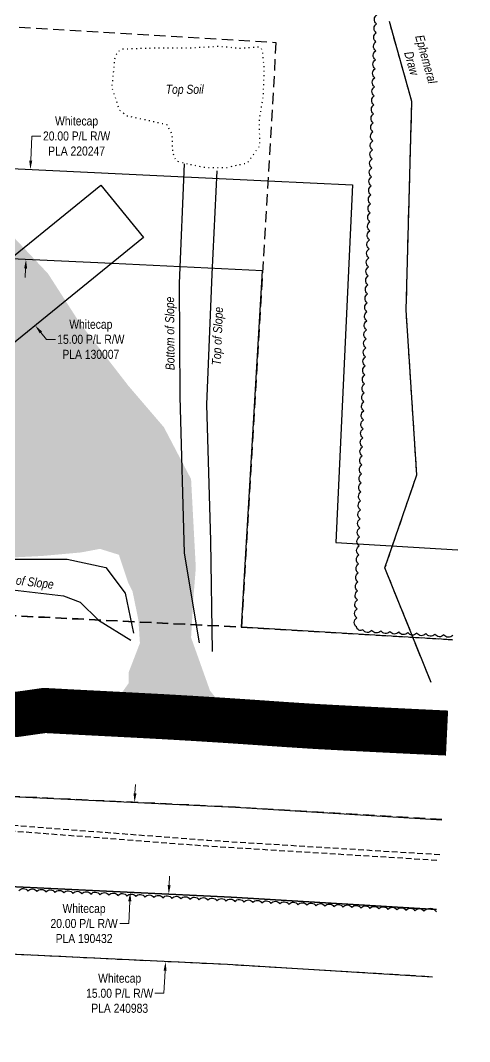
# Model space of a CAD drawing. Extents: x 474266 to 483948, y 6041075 to 6045149.
# Drawn here: x 477866 to 478364, y 6041829 to 6042962 of the extents above; entities that cross this region are included whole.
import ezdxf

# ---------------------------------------------------------------- set-up
doc = ezdxf.new("R2010")
doc.units = 0
doc.header["$LTSCALE"] = 5
doc.header["$PDSIZE"] = 0.5
for name, pattern in [('0', [1, 1, 0]), ('foc-ACCESSROAD', [3.75, 2.5, -1.25]), ('foc-TOPO', [1, 0.2, -0.8]), ('foc-TOPO-ephemeral', [6.25, 3.125, -0.625, 0.625, -0.625, 0.625, -0.625]), ('UG_PIPE', [1.875, 1.25, -0.625])]:
    doc.linetypes.add(name, pattern=pattern)
doc.layers.get('Defpoints').update_dxf_attribs({"color": 9})
for name, color, linetype in [('AS-PIPE-UG', 44, 'UG_PIPE'), ('AS-ROADS', 254, 'Continuous'), ('C-RW', 13, 'Continuous'), ('C-WS', 13, 'foc-ACCESSROAD'), ('F-AR', 190, 'foc-ACCESSROAD'), ('T-BUSH', 110, '0'), ('T-DRAW', 143, 'foc-TOPO-ephemeral'), ('T-GENERAL', 48, 'foc-TOPO'), ('T-SLOPE', 48, 'Continuous'), ('T-WATER-T', 170, 'Continuous')]:
    doc.layers.add(name, color=color, linetype=linetype)
doc.layers.add('C-RW-T', color=13, linetype='Continuous', lineweight=9)
doc.layers.add('T-TEXT', color=48, linetype='Continuous', lineweight=18)
doc.styles.add('80CG', font='ARIALN.TTF', dxfattribs={"height": 10})
doc.styles.add('80L', font='ARIALN.TTF', dxfattribs={"height": 10})
doc.styles.add('80LS', font='ARIALNI.TTF', dxfattribs={"height": 10})
doc.styles.add('foc-LtypeFont', font='ARIALN.TTF', dxfattribs={"height": 7.35})
doc.linetypes.add('foc-TOPO-flowdirection-NOLINE', pattern='A,0,[">",foc-LtypeFont,S=0.3,R=0,X=0,Y=-0.945],-20,[">",foc-LtypeFont,S=0.3,R=0,X=0,Y=-0.945],0', length=20)
doc.dimstyles.new('Compass 5 000', dxfattribs={"dimscale": 5, "dimtxt": 9, "dimasz": 2, "dimexe": 0.2, "dimexo": 0.0625, "dimgap": 0.5, "dimtad": 0, "dimtih": 1, "dimtoh": 1, "dimzin": 0, "dimdsep": 46, "dimtxsty": '80CG', "dimcen": 0.1, "dimse1": 1, "dimse2": 1, "dimclrd": 256, "dimclrt": 256, "dimaunit": 1, "dimadec": 4, "dimazin": 0, "dimtfac": 0.06, "dimtofl": 0, "dimtmove": 0, "dimatfit": 1, "dimfxl": 0.2, "dimtolj": 1, "dimtzin": 0, "dimlwd": -1, "dimarcsym": 0})

# ---------------------------------------------------------------- blocks, each defined once
blk = doc.blocks.new('*D476')
at = {"layer": 'C-RW-T', "transparency": 16777216}
for p, q in [((477828.5, 6042689.3), (477822.2, 6042697.1)), ((477888.5, 6042615.6), (477894.8, 6042607.9)), ((477894.8, 6042607.9), (477904.8, 6042607.9))]:
    blk.add_line(p, q, dxfattribs=at)
for points in [[(477829.8, 6042690.3), (477827.2, 6042688.2), (477834.8, 6042681.5)], [(477889.7, 6042616.7), (477887.2, 6042614.6), (477882.1, 6042623.4)]]:
    blk.add_solid(points, dxfattribs=at)
at = {"layer": 'Defpoints', "color": 0, "transparency": 16777216}
for p in [(477882.1, 6042623.4), (477680.2, 6042555.8), (477727.6, 6042497.6)]:
    blk.add_point(p, dxfattribs=at)
at = {"layer": 'C-RW-T', "transparency": 16777216, "insert": (477943.9, 6042607.9), "char_height": 10, "attachment_point": 5, "style": '80CG'}
blk.add_mtext('\\A1;Whitecap\\P15.00 P/L R/W\\PPLA 130007', dxfattribs=at)
blk = doc.blocks.new('*D479')
at = {"layer": 'C-RW-T', "transparency": 16777216}
for p, q in [((477877.3, 6042806.3), (477878.6, 6042833.5)), ((477878.6, 6042833.5), (477888.6, 6042833.5)), ((477871.5, 6042686.5), (477871.1, 6042676.5))]:
    blk.add_line(p, q, dxfattribs=at)
at = {"layer": 'C-RW-T', "linetype": 'Continuous', "transparency": 16777216}
for points in [[(477875.6, 6042806.4), (477878.9, 6042806.2), (477876.8, 6042796.3)], [(477869.9, 6042686.6), (477873.2, 6042686.4), (477872, 6042696.5)]]:
    blk.add_solid(points, dxfattribs=at)
at = {"layer": 'Defpoints', "color": 0, "linetype": 'Continuous', "transparency": 16777216}
for p in [(478012.5, 6042789.8), (477872, 6042696.5), (478007.7, 6042690)]:
    blk.add_point(p, dxfattribs=at)
at = {"layer": 'C-RW-T', "linetype": 'Continuous', "transparency": 16777216, "insert": (477928.1, 6042833.5), "char_height": 10, "attachment_point": 5, "style": '80CG'}
blk.add_mtext('\\A1;Whitecap\\P20.00 P/L R/W\\PPLA 220247', dxfattribs=at)
blk = doc.blocks.new('*D480')
at = {"layer": 'C-RW-T', "transparency": 16777216}
for p, q in [((477992.8, 6042104.2), (477993.3, 6042114.1)), ((477987.1, 6041984.4), (477985.9, 6041959.7)), ((477985.9, 6041959.7), (477975.9, 6041959.7))]:
    blk.add_line(p, q, dxfattribs=at)
at = {"layer": 'C-RW-T', "linetype": 'Continuous', "transparency": 16777216}
for points in [[(477991.2, 6042104.2), (477994.5, 6042104.1), (477992.4, 6042094.2)], [(477985.4, 6041984.5), (477988.8, 6041984.3), (477987.6, 6041994.4)]]:
    blk.add_solid(points, dxfattribs=at)
at = {"layer": 'Defpoints', "color": 0, "linetype": 'Continuous', "transparency": 16777216}
for p in [(477816, 6042102.6), (477811.3, 6042002.8), (477987.6, 6041994.4)]:
    blk.add_point(p, dxfattribs=at)
at = {"layer": 'C-RW-T', "linetype": 'Continuous', "transparency": 16777216, "insert": (477936.4, 6041959.7), "char_height": 10, "attachment_point": 5, "style": '80CG'}
blk.add_mtext('\\A1;Whitecap\\P20.00 P/L R/W\\PPLA 190432', dxfattribs=at)
blk = doc.blocks.new('*D611')
at = {"layer": 'C-RW-T', "transparency": 16777216}
for p, q in [((478030.8, 6042002.3), (478031.3, 6042012.3)), ((478026.2, 6041907.4), (478025, 6041882.3)), ((478025, 6041882.3), (478015, 6041882.3))]:
    blk.add_line(p, q, dxfattribs=at)
for points in [[(478029.1, 6042002.4), (478032.4, 6042002.2), (478030.3, 6041992.3)], [(478024.6, 6041907.5), (478027.9, 6041907.4), (478026.7, 6041917.4)]]:
    blk.add_solid(points, dxfattribs=at)
at = {"layer": 'Defpoints', "color": 0, "transparency": 16777216}
for p in [(478028, 6041992.4), (478024.4, 6041917.5), (478026.7, 6041917.4)]:
    blk.add_point(p, dxfattribs=at)
at = {"layer": 'C-RW-T', "transparency": 16777216, "insert": (477975.9, 6041882.3), "char_height": 10, "attachment_point": 5, "style": '80CG'}
blk.add_mtext('\\A1;Whitecap\\P15.00 P/L R/W\\PPLA 240983', dxfattribs=at)

msp = doc.modelspace()

# ---------------------------------------------------------------- hatches: boundary and pattern name
at = {"layer": 'AS-ROADS'}
h = msp.add_hatch(color=256, dxfattribs=at)
h.dxf.hatch_style = 1
h.paths.add_polyline_path([(477967.168, 6042200.405), (477986.028, 6042226.633), (477986.028, 6042238.928), (477998.327, 6042270.893), (477996.687, 6042296.302), (477990.127, 6042328.267), (477985.208, 6042338.102), (477975.05, 6042368.881), (477954.062, 6042375.437), (477933.075, 6042371.504), (477889.789, 6042367.57), (477813.71, 6042363.636), (477704.838, 6042353.148), (477651.058, 6042355.77), (477613.018, 6042366.259), (477589.407, 6042388.549), (477572.355, 6042401.66), (477552.68, 6042427.883), (477544.81, 6042465.907), (477548.744, 6042507.864), (477550.056, 6042597.022), (477557.927, 6042645.535), (477573.667, 6042688.803), (477603.836, 6042704.537), (477662.863, 6042729.449), (477717.955, 6042756.983), (477816.333, 6042750.428), (477853.061, 6042726.827), (477896.347, 6042680.937), (477931.764, 6042625.868), (477985.544, 6042556.377), (478024.895, 6042510.486), (478055.064, 6042452.795), (478060.311, 6042354.458), (478057.687, 6042321.68), (478055.064, 6042277.1), (478076.052, 6042218.098), (478086.545, 6042204.987), (478102.286, 6042194.497)])

# ---------------------------------------------------------------- linework, layer by layer
at = {"layer": 'AS-PIPE-UG', "flags": 128}
for points in [[(477523.37, 6042641.559), (477519.95, 6042596.299), (477517.26, 6042562.574), (477515.62, 6042532.224), (477513.845, 6042494.669), (477512.21, 6042455.224), (477500.34, 6042430.784), (477467.83, 6042430.469), (477427.74, 6042431.649), (477412.955, 6042386.789), (477408.54, 6042315.649), (477405.1, 6042181.359), (477404.495, 6042146.594), (477403.51, 6042095.624), (477403.75, 6042095.674), (477418.58, 6042087.279), (477482.04, 6042083.304), (477649.645, 6042073.889), (477805.71, 6042066.429), (478073.395, 6042045.799), (478330.546, 6042029.967)], [(478330.902, 6042035.954), (478073.809, 6042051.782), (477806.083, 6042072.415), (477649.956, 6042079.878), (477482.396, 6042089.291), (477420.333, 6042093.178), (477409.578, 6042099.266), (477410.491, 6042146.484), (477411.096, 6042181.243), (477417.015, 6042315.544), (477419.57, 6042386.084), (477429.945, 6042424.049), (477467.185, 6042423.599), (477504.74, 6042424.384), (477520.79, 6042455.159), (477521.865, 6042494.224), (477526.33, 6042530.869), (477528.76, 6042560.909), (477530.615, 6042595.959), (477533.155, 6042643.414)]]:
    msp.add_lwpolyline(points, dxfattribs=at)
at = {"layer": 'AS-ROADS', "const_width": 49.974, "flags": 128}
msp.add_lwpolyline([(478338.917, 6042171.072), (478302.316, 6042172.809), (478265.636, 6042174.614), (478229.341, 6042176.459), (478193.711, 6042178.349), (478158.876, 6042180.599), (478124.356, 6042182.989), (478090.156, 6042185.289), (478056.376, 6042187.384), (478022.951, 6042189.314), (477989.826, 6042191.064), (477957.026, 6042192.764), (477924.566, 6042194.419), (477892.526, 6042196.124), (477861.85, 6042191.807), (477837.006, 6042193.434), (477614.271, 6042209.789), (477367.261, 6042228.454), (477113.651, 6042253.339), (476864.416, 6042278.384), (476603.851, 6042302.349), (476400.571, 6042324.187)], dxfattribs=at)
at = {"layer": 'C-RW'}
for points in [[(478345.062, 6042274.648), (478110.95, 6042288.658), (478134.272, 6042683.93), (477967.467, 6042691.912), (477855.223, 6042697.283), (477720.876, 6042703.717), (477477.697, 6042592.262), (477419.378, 6042565.533), (477380.89, 6042649.504), (477377.734, 6042656.392), (477381.397, 6042658.069), (477421.719, 6042676.55), (477701.351, 6042804.714), (478140.159, 6042783.711), (478234.03, 6042779.218), (478215.416, 6042382.582), (478350.988, 6042374.539)], [(476414.724, 6042471.837), (477363.475, 6042380.898), (477454.54, 6042372.169), (477954.854, 6042779.173), (478002.159, 6042721.023), (477507.494, 6042318.615), (477358.707, 6042331.152), (476409.955, 6042422.092)], [(478322.649, 6041900.39), (478095.4, 6041914.145), (477448.093, 6041945.139), (477272.302, 6041962.569), (477308.662, 6042683.069), (477382.781, 6042678.468), (477350.522, 6042030.032), (477453.587, 6042019.922), (478099.457, 6041988.997), (478327.178, 6041975.214)], [(478327.301, 6041975.259), (478099.366, 6041989.049), (477453.416, 6042019.904), (477350.606, 6042030.024), (477382.898, 6042678.88), (477482.722, 6042673.912), (477455.163, 6042120.163), (477460.701, 6042119.618), (478104.431, 6042088.777), (478333.216, 6042074.968)]]:
    msp.add_lwpolyline(points, dxfattribs=at)
at = {"layer": 'C-WS', "flags": 128}
msp.add_lwpolyline([(478149.232, 6042937.487), (478110.95, 6042288.658), (477466.272, 6042320.842), (477472.646, 6042470.839), (476870.895, 6042528.518), (476846.691, 6042584.981), (476746.153, 6042819.511), (476696.979, 6042822.397), (476590.303, 6042828.664), (476640.146, 6043677.31), (476700.875, 6043673.742), (476851.634, 6043664.89), (477863.196, 6043605.474), (477825.089, 6042956.67), (478149.232, 6042937.487)], close=True, dxfattribs=at)
msp.add_lwpolyline([(478322.649, 6041900.39), (478095.4, 6041914.145), (477448.093, 6041945.139), (477339.323, 6041955.924), (477331.039, 6041828.74)], dxfattribs=at)
at = {"layer": 'F-AR', "flags": 128}
for points in [[(476409.955, 6042422.092), (477358.707, 6042331.152), (477470.176, 6042320.468), (478110.95, 6042288.658), (478345.062, 6042274.648)], [(478333.224, 6042075.102), (478104.431, 6042088.777), (477455.163, 6042120.163), (477339.634, 6042132.169), (476390.883, 6042223.109)]]:
    msp.add_lwpolyline(points, dxfattribs=at)
at = {"layer": 'T-BUSH', "linetype": 'Continuous', "flags": 128}
for points in [[(478345.361, 6042279.636, -0.52056705), (478335.384, 6042280.233, -0.52056705), (478325.407, 6042280.83, -0.52056705), (478315.43, 6042281.427, -0.52056705), (478305.453, 6042282.024, -0.52056705), (478295.476, 6042282.622, -0.52056705), (478285.499, 6042283.219, -0.52056705), (478275.522, 6042283.816, -0.52056705), (478265.546, 6042284.413, -0.52056705), (478255.569, 6042285.01, -0.52056705), (478245.592, 6042285.607, -0.52056705), (478238.464, 6042288.799, -0.52056705), (478238.797, 6042298.788, -0.52056705), (478239.13, 6042308.778, -0.52056705), (478239.464, 6042318.767, -0.52056705), (478239.797, 6042328.756, -0.52056705), (478240.13, 6042338.745, -0.52056705), (478240.464, 6042348.734, -0.52056705), (478240.797, 6042358.724, -0.52056705), (478241.13, 6042368.713, -0.52056705), (478241.464, 6042378.702, -0.52056705), (478241.797, 6042388.691, -0.52056705), (478242.13, 6042398.68, -0.52056705), (478242.463, 6042408.669, -0.52056705), (478242.797, 6042418.659, -0.52056705), (478243.13, 6042428.648, -0.52056705), (478243.463, 6042438.637, -0.52056705), (478243.797, 6042448.626, -0.52056705), (478244.13, 6042458.615, -0.52056705), (478244.463, 6042468.605, -0.52056705), (478244.797, 6042478.594, -0.52056705), (478245.13, 6042488.583, -0.52056705), (478245.463, 6042498.572, -0.52056705), (478245.796, 6042508.561, -0.52056705), (478246.13, 6042518.551, -0.52056705), (478246.463, 6042528.54, -0.52056705), (478246.796, 6042538.529, -0.52056705), (478247.13, 6042548.518, -0.52056705), (478247.463, 6042558.507, -0.52056705), (478247.796, 6042568.496, -0.52056705), (478248.13, 6042578.486, -0.52056705), (478248.463, 6042588.475, -0.52056705), (478248.796, 6042598.464, -0.52056705), (478249.13, 6042608.453, -0.52056705), (478249.463, 6042618.442, -0.52056705), (478249.796, 6042628.432, -0.52056705), (478250.129, 6042638.421, -0.52056705), (478250.463, 6042648.41, -0.52056705), (478250.796, 6042658.399, -0.52056705), (478251.129, 6042668.388, -0.52056705), (478251.463, 6042678.378, -0.52056705), (478251.796, 6042688.367, -0.52056705), (478252.129, 6042698.356, -0.52056705), (478252.463, 6042708.345, -0.52056705), (478252.796, 6042718.334, -0.52056705), (478253.129, 6042728.324, -0.52056705), (478253.463, 6042738.313, -0.52056705), (478253.796, 6042748.302, -0.52056705), (478254.129, 6042758.291, -0.52056705), (478254.462, 6042768.28, -0.52056705), (478254.796, 6042778.269, -0.52056705), (478255.129, 6042788.259, -0.52056705), (478255.462, 6042798.248, -0.52056705), (478255.796, 6042808.237, -0.52056705), (478256.129, 6042818.226, -0.52056705), (478256.462, 6042828.215, -0.52056705), (478256.796, 6042838.205, -0.52056705), (478257.129, 6042848.194, -0.52056705), (478257.462, 6042858.183, -0.52056705), (478257.796, 6042868.172, -0.52056705), (478258.129, 6042878.161, -0.52056705), (478258.462, 6042888.151, -0.52056705), (478258.795, 6042898.14, -0.52056705), (478259.129, 6042908.129, -0.52056705), (478259.462, 6042918.118, -0.52056705), (478259.795, 6042928.107, -0.52056705), (478260.129, 6042938.096, -0.52056705), (478260.462, 6042948.086, -0.52056705), (478260.795, 6042958.075, -0.52056705), (478261.129, 6042968.064, -0.52056705)], [(477864.094, 6041996.232, -0.52056705), (477874.076, 6041995.724, -0.52056705), (477884.058, 6041995.217, -0.52056705), (477894.04, 6041994.709, -0.52056705), (477904.022, 6041994.201, -0.52056705), (477914.003, 6041993.694, -0.52056705), (477923.985, 6041993.186, -0.52056705), (477933.967, 6041992.678, -0.52056705), (477943.949, 6041992.171, -0.52056705), (477953.931, 6041991.663, -0.52056705), (477963.913, 6041991.155, -0.52056705), (477973.894, 6041990.648, -0.52056705), (477983.876, 6041990.14, -0.52056705), (477993.858, 6041989.632, -0.52056705), (478003.84, 6041989.125, -0.52056705), (478013.822, 6041988.617, -0.52056705), (478023.804, 6041988.109, -0.52056705), (478033.786, 6041987.602, -0.52056705), (478043.767, 6041987.094, -0.52056705), (478053.749, 6041986.586, -0.52056705), (478063.731, 6041986.079, -0.52056705), (478073.713, 6041985.571, -0.52056705), (478083.695, 6041985.063, -0.52056705), (478093.677, 6041984.556, -0.52056705), (478103.658, 6041984.048, -0.52056705), (478113.64, 6041983.54, -0.52056705), (478123.622, 6041983.033, -0.52056705), (478133.604, 6041982.525, -0.52056705), (478143.586, 6041982.017, -0.52056705), (478153.568, 6041981.51, -0.52056705), (478163.55, 6041981.002, -0.52056705), (478173.531, 6041980.495, -0.52056705), (478183.513, 6041979.987, -0.52056705), (478193.495, 6041979.479, -0.52056705), (478203.477, 6041978.972, -0.52056705), (478213.459, 6041978.464, -0.52056705), (478223.441, 6041977.956, -0.52056705), (478233.422, 6041977.449, -0.52056705), (478243.404, 6041976.941, -0.52056705), (478253.386, 6041976.433, -0.52056705), (478263.368, 6041975.926, -0.52056705), (478273.35, 6041975.418, -0.52056705), (478283.332, 6041974.91, -0.52056705), (478293.314, 6041974.403, -0.52056705), (478303.295, 6041973.895, -0.52056705), (478313.277, 6041973.387, -0.52056705), (478327.173, 6041972.681, -0.52056705)]]:
    msp.add_lwpolyline(points, format="xyb", dxfattribs=at)
at = {"layer": 'T-DRAW', "flags": 128}
msp.add_lwpolyline([(478321.254, 6042227.218), (478270.068, 6042354.23), (478305.405, 6042457.604), (478293.564, 6042640.43), (478299.905, 6042871.771), (478274.956, 6042960.63)], dxfattribs=at)
at = {"layer": 'T-DRAW', "linetype": 'foc-TOPO-flowdirection-NOLINE', "flags": 128}
msp.add_lwpolyline([(478321.254, 6042227.218), (478270.068, 6042354.23), (478305.405, 6042457.604), (478293.564, 6042640.43), (478299.905, 6042871.771), (478274.956, 6042960.63)], dxfattribs=at)
at = {"layer": 'T-GENERAL', "flags": 128}
msp.add_lwpolyline([(478051.141, 6042802.264), (478038.736, 6042805.734), (478034.731, 6042815.764), (478034.196, 6042835.174), (478028.406, 6042845.939), (478008.176, 6042850.579), (477983.556, 6042855.714), (477975.606, 6042862.449), (477967.416, 6042887.544), (477970.966, 6042922.844), (477977.216, 6042930.124), (478011.271, 6042931.254), (478053.756, 6042931.404), (478086.091, 6042933.234), (478109.636, 6042931.024), (478131.801, 6042932.569), (478134.006, 6042927.494), (478135.871, 6042909.119), (478134.796, 6042877.574), (478130.526, 6042852.054), (478130.956, 6042822.534), (478117.236, 6042803.334), (478094.751, 6042798.419), (478071.936, 6042798.229), (478054.451, 6042801.689)], dxfattribs=at)
at = {"layer": 'T-SLOPE', "flags": 128}
for points in [[(478064.316, 6042271.129), (478047.906, 6042370.609), (478042.916, 6042544.559), (478042.091, 6042670.259), (478047.816, 6042802.504)], [(478078.911, 6042261.399), (478077.131, 6042384.384), (478072.621, 6042535.619), (478078.326, 6042680.229), (478083.816, 6042794.754)], [(477520.456, 6042388.089), (477528.371, 6042352.499), (477540.601, 6042339.304), (477567.371, 6042329.094), (477623.726, 6042337.894), (477812.526, 6042335.194), (477913.576, 6042323.194), (477931.891, 6042316.309), (477952.486, 6042296.189), (477988.336, 6042274.014)], [(477533.831, 6042383.734), (477535.191, 6042353.929), (477538.551, 6042351.484), (477574.326, 6042349.904), (477615.361, 6042362.369), (477821.461, 6042364.184), (477917.741, 6042363.999), (477960.406, 6042354.779), (477981.891, 6042326.179), (477991.301, 6042281.939)]]:
    msp.add_lwpolyline(points, dxfattribs=at)

# ---------------------------------------------------------------- texts
at = {"layer": 'T-TEXT', "insert": (478002.174, 6042890.369), "char_height": 9.99475, "attachment_point": 1, "style": '80LS'}
msp.add_mtext_dynamic_manual_height_columns('\\pi24.81837;Top Soil', width=90.69974, gutter_width=49.974, heights=[0], dxfattribs=at)
at = {"layer": 'T-TEXT', "char_height": 9.99475, "attachment_point": 1, "style": '80LS'}
for s, insert, rotation in [('\\pi5.00272;Bottom of Slope', (478026.75, 6042568.694), 90.376111), ('\\pi13.7396;Top of Slope', (478077.433, 6042565.479), 87.740799), ('\\pi13.7396;Top of Slope', (477825.209, 6042350.134), 353.227665)]:
    msp.add_mtext_dynamic_manual_height_columns(s, width=90.69974, gutter_width=49.974, heights=[0], dxfattribs=dict(at, insert=insert, rotation=rotation))
at = {"layer": 'T-WATER-T', "insert": (478312.992, 6042947.074), "char_height": 9.99475, "attachment_point": 1, "rotation": 285.683148, "style": '80L'}
msp.add_mtext_dynamic_manual_height_columns('\\pi0.32609;{\\fArial Narrow|b0|i1|c0|p34;Ephemeral \\P\\pi14.58531;Draw}', width=55.95054, gutter_width=250, heights=[0], dxfattribs=at)

# ---------------------------------------------------------------- dimensions: what is measured, and where the dimension line sits
at = {"layer": 'C-RW-T', "color": 3, "linetype": 'Continuous'}
for base, p1, p2, angle, text, picture, middle in [((477872.026, 6042696.479), (478012.518, 6042789.82), (478007.74, 6042689.985), 267.260453, 'Whitecap\\P20.00 P/L R/W\\PPLA 220247', '*D479', (477928.123, 6042833.514)), ((477987.589, 6041994.389), (477816.023, 6042102.595), (477811.257, 6042002.812), 267.265239, 'Whitecap\\P20.00 P/L R/W\\PPLA 190432', '*D480', (477936.395, 6041959.747))]:
    dim = msp.add_linear_dim(base=base, p1=p1, p2=p2, angle=angle, text=text, dimstyle='Compass 5 000', dxfattribs=at)
    dim.commit()
    dim.dimension.update_dxf_attribs({"geometry": picture, "text_midpoint": middle, "dimtype": 161})
at = {"layer": 'C-RW-T'}
dim = msp.add_linear_dim(base=(477882.145, 6042623.388), p1=(477680.248, 6042555.782), p2=(477727.551, 6042497.631), angle=309.127067, text='Whitecap\\P15.00 P/L R/W\\PPLA 130007', dimstyle='Compass 5 000', dxfattribs=at)
dim.commit()
dim.dimension.update_dxf_attribs({"geometry": '*D476', "text_midpoint": (477943.852, 6042607.873), "dimtype": 161})
at = {"layer": 'C-RW-T', "color": 2}
dim = msp.add_linear_dim(base=(478026.715, 6041917.434), p1=(478027.994, 6041992.419), p2=(478024.409, 6041917.544), angle=267.258706, text='Whitecap\\P15.00 P/L R/W\\PPLA 240983', dimstyle='Compass 5 000', dxfattribs=at)
dim.commit()
dim.dimension.update_dxf_attribs({"geometry": '*D611', "text_midpoint": (477975.946, 6041882.28), "dimtype": 161})

doc.saveas('drawing.dxf')
